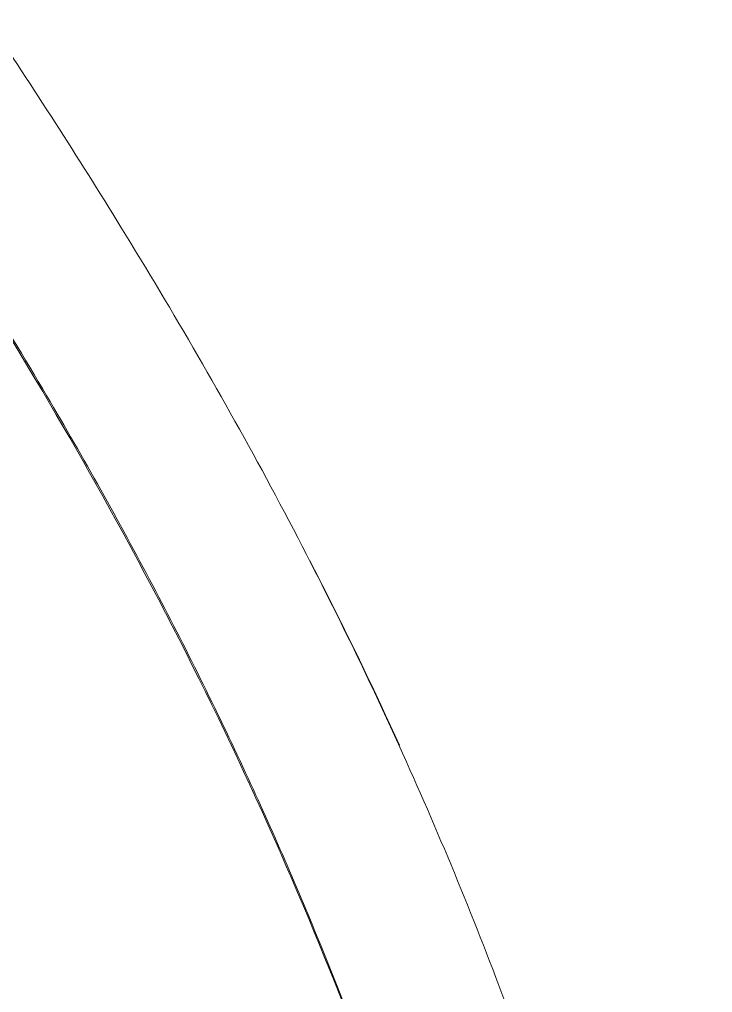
# Model space of a CAD drawing. Extents: x 16539 to 19738, y -91 to 2224.
# Drawn here: x 17771 to 17838.9, y 462.1 to 557.4 of the extents above; entities that cross this region are included whole.
import ezdxf

# ---------------------------------------------------------------- set-up
doc = ezdxf.new("R2010")
doc.units = 0
doc.header["$LTSCALE"] = 10
doc.header["$MEASUREMENT"] = 0
doc.layers.add('1', color=7, linetype='CONTINUOUS')

msp = doc.modelspace()

# ---------------------------------------------------------------- linework, layer by layer
at = {"layer": '1', "color": 7, "linetype": 'Continuous', "lineweight": 18}
for points, knots in [([(17516.529, 341.75), (17517.034, 339.872), (17518.412, 334.953), (17521.136, 326.306), (17525.043, 315.173), (17530.092, 302.632), (17536.239, 289.619), (17543.27, 277.026), (17551.08, 265.227), (17559.684, 254.347), (17569.092, 244.507), (17579.291, 235.831), (17590.255, 228.462), (17603.736, 221.33), (17619.95, 215.049), (17638.834, 210.196), (17658.014, 207.277), (17677.201, 206.009), (17696.101, 206.392), (17714.405, 208.418), (17731.83, 212.031), (17748.203, 217.165), (17763.399, 223.745), (17777.527, 231.807), (17790.766, 241.6), (17801.64, 252.135), (17810.33, 262.901), (17817.07, 273.312), (17824.007, 286.615), (17830.462, 303.081), (17835.615, 322.845), (17838.496, 343.558), (17839.076, 364.702), (17837.6, 385.788), (17834.023, 408.83), (17828.023, 433.539), (17819.49, 459.623), (17808.802, 485.709), (17796.026, 511.573), (17782.031, 535.672), (17772.35, 550.667), (17767.879, 557.368)], [0, 0, 0, 0, 0.0082069, 0.0215596, 0.0381097, 0.0578098, 0.0783679, 0.0985803, 0.1183953, 0.1377978, 0.1568237, 0.1755469, 0.1939843, 0.2122541, 0.2395791, 0.2668789, 0.2940862, 0.321042, 0.347645, 0.3734704, 0.3983715, 0.4223601, 0.4454972, 0.4678681, 0.4906141, 0.514563, 0.5313056, 0.5486882, 0.5666212, 0.5943077, 0.622846, 0.6523031, 0.6820326, 0.7116126, 0.7410481, 0.7799734, 0.8183744, 0.856331, 0.8984009, 0.9395583, 0.9734278, 0.9734278, 0.9734278, 0.9734278]), ([(17757.081, 546.956), (17758.069, 545.464), (17763.779, 536.772), (17773.058, 521.931), (17784.081, 502.272), (17793.047, 484.215), (17800.523, 467.063), (17806.522, 451.212), (17810.777, 438.385), (17812.92, 430.825), (17813.645, 428.124)], [0, 0, 0, 0, 0.040587, 0.236014, 0.397073, 0.551877, 0.693329, 0.82153, 0.936486, 1, 1, 1, 1]), ([(17817.873, 314.367), (17817.432, 312.713), (17816.246, 308.565), (17813.909, 301.592), (17810.553, 293.182), (17806.137, 284.067), (17800.654, 274.881), (17793.188, 264.846), (17783.457, 254.809), (17771.268, 245.356), (17758.177, 237.652), (17742.939, 230.894), (17725.46, 225.537), (17705.826, 222.035), (17685.88, 220.682), (17665.971, 221.32), (17646.549, 223.748), (17629.632, 227.647), (17615.499, 232.493), (17604.079, 237.676), (17593.863, 243.637), (17585.413, 249.907), (17578.415, 256.184), (17572.216, 262.609), (17565.853, 270.218), (17559.104, 279.634), (17552.13, 291.14), (17545.206, 304.834), (17538.622, 320.691), (17532.644, 338.575), (17527.517, 358.361), (17523.89, 377.723), (17521.439, 396.302), (17519.873, 413.809), (17518.906, 432.263), (17518.514, 451.662), (17518.526, 472.018), (17519.08, 490.348), (17518.971, 501.905), (17518.903, 506.352)], [0, 0, 0, 0, 0.00929, 0.023423, 0.039779, 0.05824, 0.078117, 0.097517, 0.125734, 0.153385, 0.180661, 0.207645, 0.243327, 0.279204, 0.315235, 0.35121, 0.386731, 0.420892, 0.44486, 0.467388, 0.488582, 0.508679, 0.524147, 0.539355, 0.556904, 0.577715, 0.601914, 0.629561, 0.660576, 0.694638, 0.731407, 0.770968, 0.801032, 0.832671, 0.865945, 0.900899, 0.937533, 0.975965, 1, 1, 1, 1]), ([(17808.231, 486.301), (17805.818, 491.567), (17802.909, 497.603), (17799.855, 503.574), (17799.438, 504.383)], [0, 0, 0, 0, 0.864236, 1, 1, 1, 1])]:
    msp.add_open_spline(points, degree=3, knots=knots, dxfattribs=at)
at = {"layer": '1', "color": 7, "linetype": 'Continuous', "lineweight": 13}
msp.add_open_spline([(17519.176, 506.352), (17519.195, 504.21), (17519.19, 496.426), (17518.879, 483.088), (17518.632, 465.888), (17518.665, 441.553), (17519.842, 410.366), (17524.38, 372.012), (17532.318, 338.469), (17543.161, 308.961), (17554.977, 285.454), (17567.669, 267.527), (17579.808, 254.79), (17591.088, 245.446), (17605.264, 236.931), (17628.705, 227.255), (17655.971, 221.957), (17684.956, 220.699), (17716.106, 222.847), (17748.237, 231.633), (17773.659, 246.747), (17788.221, 259.545), (17798.113, 271.093), (17806.727, 285.002), (17814.023, 301.223), (17819.726, 319.75), (17824.45, 347.032), (17823.986, 383.929), (17814.837, 427.822), (17799.705, 470.668), (17780.487, 509.805), (17764.954, 534.81), (17757.188, 546.553)], degree=3, knots=[0, 0, 0, 0, 0.007615, 0.02777, 0.048284, 0.070508, 0.116808, 0.163107, 0.213265, 0.24342, 0.276089, 0.308757, 0.325745, 0.344148, 0.366456, 0.390622, 0.440969, 0.467479, 0.496197, 0.556028, 0.593151, 0.612455, 0.633368, 0.653748, 0.675825, 0.70046, 0.727149, 0.780746, 0.838811, 0.891357, 0.948282, 1, 1, 1, 1], dxfattribs=at)

doc.saveas('drawing.dxf')
